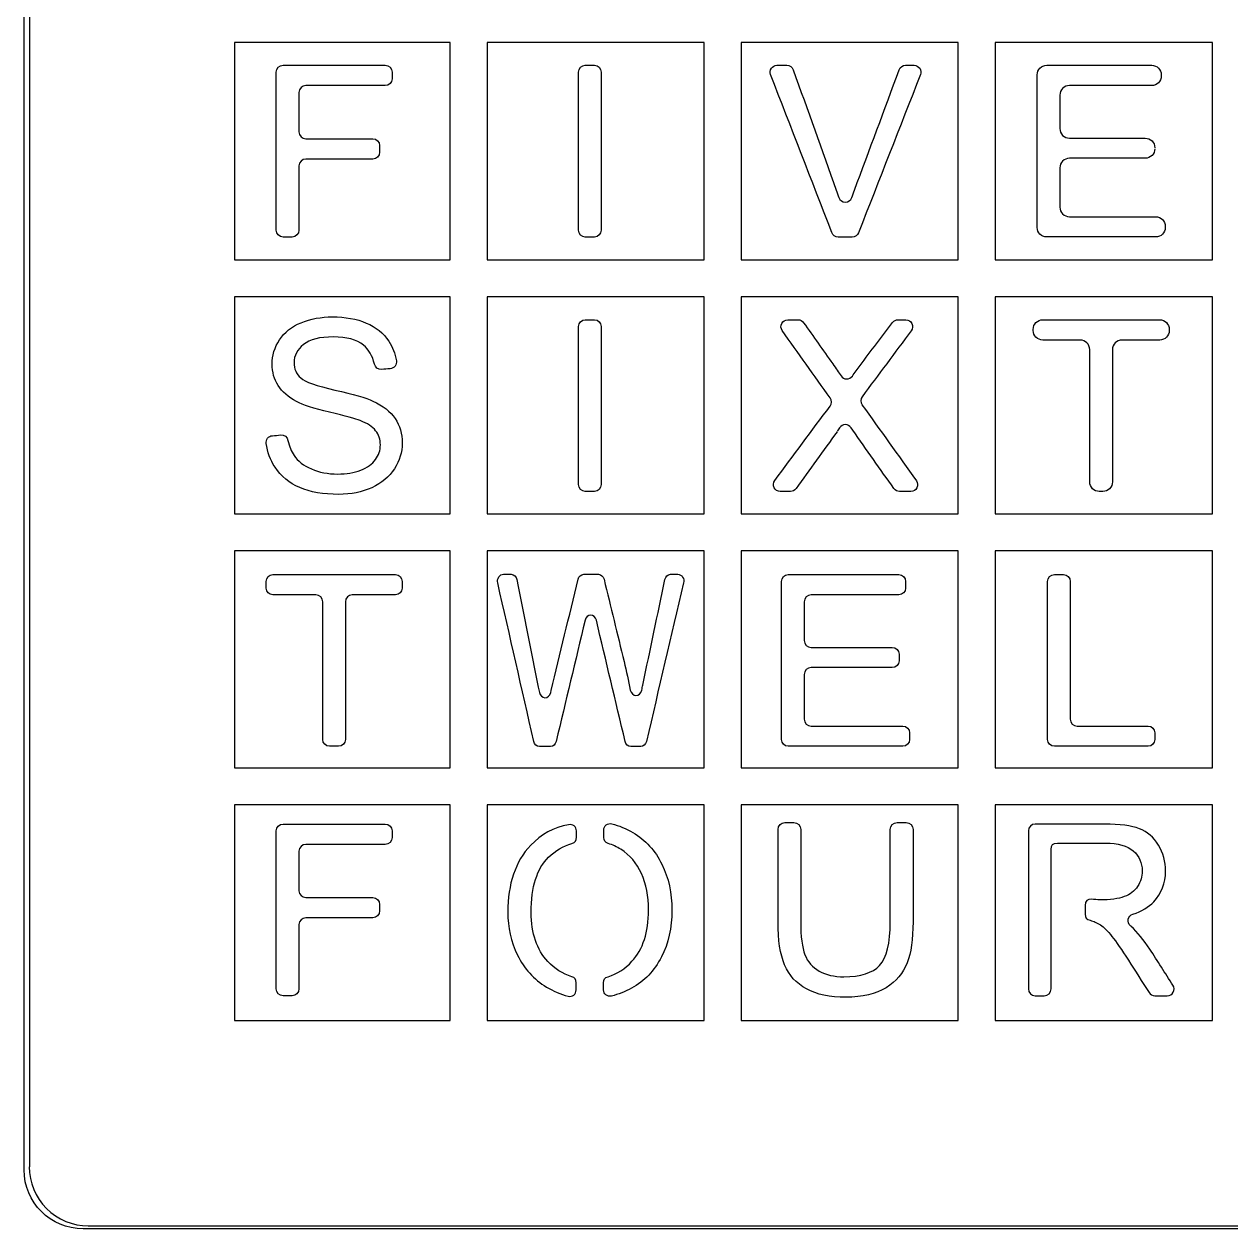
# Model space of a CAD drawing. Extents: x 0.1 to 78.1, y 0.1 to 78.1.
# Drawn here: x 0.13 to 39.21, y 0.13 to 39.14 of the extents above; entities that cross this region are included whole.
import ezdxf

# ---------------------------------------------------------------- set-up
doc = ezdxf.new("R2010")
doc.units = 0
doc.layers.get('0').update_dxf_attribs({"linetype": 'CONTINUOUS'})
doc.layers.add('Grid', color=7, linetype='CONTINUOUS')

msp = doc.modelspace()

# ---------------------------------------------------------------- linework, layer by layer
at = {"color": 7}
for p, q in [((0.132292, 2.043039), (0.132292, 76.043044)), ((36.954886, 37.498726), (36.954886, 37.461367)), ((37.08427, 32.595812), (37.08427, 32.558532)), ((32.807013, 29.221173), (32.807013, 29.258426)), ((37.212855, 29.258426), (37.212855, 29.221173)), ((26.965542, 25.991906), (26.908921, 26.0748)), ((17.185099, 17.497088), (17.198754, 17.560588)), ((76.042846, 0.13235), (2.042849, 0.13235))]:
    msp.add_line(p, q, dxfattribs=at)
for points in [[(8.296276, 37.587018), (8.296276, 37.708779), (8.395759, 37.807998), (8.517203, 37.807998)], [(8.296276, 32.469843), (8.296276, 34.175586), (8.296276, 35.881328), (8.296276, 37.587018)], [(8.517203, 37.807998), (9.620251, 37.807998), (10.723299, 37.807998), (11.826347, 37.807998)], [(11.826347, 37.807998), (11.947791, 37.807998), (12.047539, 37.708779), (12.047539, 37.587018)], [(12.047539, 37.587018), (12.047539, 37.51566), (12.047539, 37.444302), (12.047539, 37.372864)], [(18.083744, 37.587018), (18.083744, 37.708779), (18.182963, 37.807998), (18.304936, 37.807998)], [(18.083744, 32.469843), (18.083744, 34.175586), (18.083744, 35.881328), (18.083744, 37.587018)], [(18.304936, 37.807998), (18.402302, 37.807998), (18.499934, 37.807998), (18.597565, 37.807998)], [(18.597565, 37.807998), (18.719538, 37.807998), (18.818757, 37.708779), (18.818757, 37.587018)], [(18.818757, 37.587018), (18.818757, 35.881355), (18.818757, 34.175612), (18.818757, 32.469843)], [(24.304892, 37.50714), (24.27764, 37.57744), (24.286371, 37.650121), (24.328705, 37.712086)], [(24.328705, 37.712086), (24.371303, 37.774237), (24.436126, 37.808024), (24.511267, 37.808024)], [(24.511267, 37.808024), (24.617365, 37.808024), (24.723728, 37.808024), (24.829826, 37.808024)], [(24.829826, 37.808024), (24.92534, 37.808024), (25.006303, 37.751139), (25.038053, 37.661181)], [(25.038053, 37.661181), (25.502132, 36.364008), (25.965946, 35.066861), (26.430026, 33.769662)], [(27.021633, 33.769662), (27.504501, 35.067787), (27.987101, 36.365886), (28.469701, 37.664012)], [(28.469701, 37.664012), (28.502506, 37.752171), (28.582675, 37.808024), (28.676867, 37.808024)], [(28.676867, 37.808024), (28.767883, 37.808024), (28.858903, 37.808024), (28.949917, 37.808024)], [(28.949917, 37.808024), (29.025326, 37.808024), (29.090149, 37.773761), (29.132479, 37.711504)], [(29.132479, 37.711504), (29.174813, 37.649089), (29.183282, 37.576408), (29.156292, 37.506293)], [(32.935865, 37.498726), (32.935865, 37.669224), (33.074774, 37.808157), (33.245163, 37.808157)], [(33.245163, 37.808157), (34.378638, 37.808157), (35.511851, 37.808157), (36.645059, 37.808157)], [(36.645059, 37.808157), (36.815451, 37.808157), (36.954886, 37.669224), (36.954886, 37.498726)], [(9.254068, 37.151778), (9.132359, 37.151778), (9.032876, 37.052427), (9.032876, 36.930772)], [(11.826347, 37.151778), (10.968832, 37.151778), (10.111318, 37.151778), (9.254068, 37.151778)], [(12.047539, 37.372864), (12.047539, 37.251103), (11.947791, 37.151778), (11.826347, 37.151778)], [(26.287151, 32.389955), (25.626486, 34.095708), (24.965557, 35.801451), (24.304892, 37.50714)], [(29.155763, 37.506293), (28.48769, 35.800525), (27.819881, 34.094888), (27.152076, 32.389109)], [(32.935865, 32.558532), (32.935865, 34.205246), (32.935865, 35.852039), (32.935865, 37.498726)], [(33.98044, 37.151937), (33.810051, 37.151937), (33.670613, 37.012978), (33.670613, 36.842295)], [(36.645059, 37.151937), (35.756853, 37.151937), (34.868649, 37.151937), (33.98044, 37.151937)], [(36.954886, 37.461367), (36.954886, 37.291055), (36.815451, 37.151937), (36.645059, 37.151937)], [(9.032876, 36.930772), (9.032876, 36.504343), (9.032876, 36.07794), (9.032876, 35.651538)], [(33.670613, 36.842295), (33.670613, 36.481324), (33.670613, 36.120432), (33.670613, 35.759567)], [(9.032876, 35.651538), (9.032876, 35.529856), (9.132359, 35.430531), (9.254068, 35.430531)], [(33.670613, 35.759567), (33.670613, 35.588884), (33.810051, 35.449925), (33.98044, 35.449925)], [(9.254068, 35.430531), (9.976116, 35.430531), (10.697899, 35.430531), (11.419947, 35.430531)], [(11.419947, 35.430531), (11.541655, 35.430531), (11.641139, 35.330916), (11.641139, 35.209525)], [(11.641139, 35.209525), (11.641139, 35.138087), (11.641139, 35.066623), (11.641139, 34.995186)], [(33.98044, 35.449925), (34.799326, 35.449925), (35.617949, 35.449925), (36.436832, 35.449925)], [(36.436832, 35.449925), (36.607226, 35.449925), (36.746397, 35.310807), (36.746397, 35.140495)], [(11.641139, 34.995186), (11.641139, 34.87353), (11.541655, 34.774179), (11.419947, 34.774179)], [(33.98044, 34.797727), (33.810051, 34.797727), (33.670613, 34.658689), (33.670613, 34.488006)], [(36.436832, 34.797727), (35.617949, 34.797727), (34.799326, 34.797727), (33.98044, 34.797727)], [(36.746397, 35.107157), (36.746397, 34.936686), (36.607226, 34.797727), (36.436832, 34.797727)], [(9.254068, 34.774179), (9.132359, 34.774179), (9.032876, 34.674669), (9.032876, 34.552988)], [(9.032876, 34.552988), (9.032876, 33.858642), (9.032876, 33.164295), (9.032876, 32.469843)], [(11.419947, 34.774179), (10.697899, 34.774179), (9.976116, 34.774179), (9.254068, 34.774179)], [(33.670613, 34.488006), (33.670613, 34.063588), (33.670613, 33.639117), (33.670613, 33.214699)], [(26.430026, 33.769662), (26.459394, 33.687694), (26.487969, 33.606679), (26.515221, 33.527171)], [(26.93353, 33.525002), (26.961838, 33.606494), (26.991206, 33.688276), (27.021633, 33.769662)], [(26.515221, 33.527171), (26.54618, 33.435996), (26.627669, 33.377338), (26.724242, 33.377153)], [(26.724242, 33.377153), (26.819756, 33.376941), (26.90178, 33.434779), (26.93353, 33.525002)], [(33.670613, 33.214699), (33.670613, 33.044386), (33.810051, 32.905348), (33.98044, 32.905348)], [(33.98044, 32.905348), (34.911776, 32.905348), (35.843107, 32.905348), (36.774443, 32.905348)], [(36.774443, 32.905348), (36.944832, 32.905348), (37.08427, 32.766203), (37.08427, 32.595812)], [(8.517203, 32.248826), (8.395759, 32.248826), (8.296276, 32.348072), (8.296276, 32.469843)], [(9.032876, 32.469843), (9.032876, 32.348072), (8.933393, 32.248826), (8.811684, 32.248826)], [(18.304936, 32.248826), (18.182963, 32.248826), (18.083744, 32.348045), (18.083744, 32.469843)], [(18.818757, 32.469843), (18.818757, 32.348072), (18.719538, 32.248826), (18.597565, 32.248826)], [(33.245163, 32.249012), (33.074774, 32.249012), (32.935865, 32.38805), (32.935865, 32.558532)], [(37.08427, 32.558532), (37.08427, 32.38805), (36.944832, 32.249012), (36.774443, 32.249012)], [(8.811684, 32.248826), (8.713524, 32.248826), (8.615363, 32.248826), (8.517203, 32.248826)], [(18.597565, 32.248826), (18.499934, 32.248826), (18.402302, 32.248826), (18.304936, 32.248826)], [(26.493525, 32.248853), (26.400392, 32.248853), (26.321017, 32.303198), (26.287151, 32.389955)], [(26.945963, 32.248853), (26.79515, 32.248853), (26.644337, 32.248853), (26.493525, 32.248853)], [(27.152076, 32.389109), (27.11768, 32.302643), (27.038567, 32.248853), (26.945963, 32.248853)], [(36.774443, 32.249012), (35.598103, 32.249012), (34.421765, 32.249012), (33.245163, 32.249012)], [(8.402374, 28.91714), (8.561388, 29.161509), (8.794486, 29.346929), (9.099816, 29.473665)], [(9.099816, 29.473665), (9.406732, 29.599368), (9.745928, 29.662736), (10.119784, 29.662736)], [(10.119784, 29.662736), (10.532799, 29.662736), (10.895278, 29.596643), (11.210926, 29.463346)], [(11.210926, 29.463346), (11.525516, 29.331345), (11.767609, 29.135977), (11.937207, 28.878352)], [(18.083744, 29.347035), (18.083744, 29.468902), (18.182963, 29.568041), (18.304936, 29.568041)], [(18.083744, 24.229781), (18.083744, 25.93555), (18.083744, 27.641293), (18.083744, 29.347035)], [(18.304936, 29.568041), (18.402302, 29.568041), (18.499934, 29.568041), (18.597565, 29.568041)], [(18.597565, 29.568041), (18.719538, 29.568041), (18.818757, 29.468902), (18.818757, 29.347035)], [(18.818757, 29.347035), (18.818757, 27.641266), (18.818757, 25.935524), (18.818757, 24.229781)], [(24.68113, 29.218633), (24.631917, 29.287927), (24.625567, 29.372805), (24.665255, 29.448291)], [(24.664726, 29.448291), (24.703619, 29.523671), (24.776115, 29.567989), (24.861046, 29.567989)], [(24.861046, 29.567989), (24.971642, 29.567989), (25.082238, 29.567989), (25.192834, 29.567989)], [(25.192834, 29.567989), (25.266917, 29.567989), (25.330417, 29.535021), (25.373544, 29.474564)], [(25.373544, 29.474564), (25.687869, 29.030223), (26.002194, 28.585882), (26.316784, 28.141434)], [(27.203667, 28.092539), (27.554769, 28.555269), (27.905871, 29.01784), (28.256708, 29.480597)], [(28.256708, 29.480597), (28.299836, 29.537482), (28.361483, 29.567989), (28.432924, 29.567989)], [(28.432924, 29.567989), (28.516003, 29.567989), (28.599344, 29.567989), (28.682688, 29.567989)], [(28.682688, 29.567989), (28.768677, 29.567989), (28.841967, 29.522639), (28.880067, 29.445857)], [(28.880067, 29.445857), (28.918431, 29.369234), (28.911288, 29.283244), (28.8589, 29.214717)], [(32.807013, 29.258426), (32.807013, 29.429029), (32.946184, 29.567962), (33.116311, 29.567962)], [(33.116311, 29.567962), (34.378903, 29.567962), (35.64123, 29.567962), (36.903557, 29.567962)], [(36.903557, 29.567962), (37.073951, 29.567962), (37.212855, 29.429029), (37.212855, 29.258426)], [(8.163984, 28.131433), (8.163984, 28.411098), (8.24283, 28.673697), (8.402374, 28.91714)], [(10.151005, 29.014189), (9.705711, 29.014189), (9.382126, 28.932618), (9.177603, 28.769635)], [(11.119116, 28.744949), (10.900305, 28.924442), (10.578043, 29.014189), (10.151005, 29.014189)], [(26.235557, 27.036349), (25.717503, 27.763848), (25.199448, 28.49124), (24.68113, 29.218633)], [(28.859694, 29.214717), (28.328678, 28.502432), (27.797392, 27.790041), (27.266108, 27.077757)], [(33.116311, 28.911637), (32.946184, 28.911637), (32.807013, 29.050755), (32.807013, 29.221173)], [(37.212855, 29.221173), (37.212855, 29.050755), (37.073951, 28.911637), (36.903557, 28.911637)], [(9.177603, 28.769635), (8.974403, 28.606387), (8.872274, 28.409696), (8.872274, 28.180804)], [(11.474187, 28.135746), (11.415449, 28.395884), (11.296916, 28.599322), (11.119116, 28.744949)], [(11.937207, 28.878352), (12.062884, 28.685709), (12.146228, 28.473725), (12.185651, 28.242399)], [(34.328899, 28.911637), (33.924878, 28.911637), (33.520597, 28.911637), (33.116311, 28.911637)], [(34.638726, 28.602392), (34.638726, 28.772677), (34.499288, 28.911637), (34.328899, 28.911637)], [(34.638726, 24.318258), (34.638726, 25.746294), (34.638726, 27.174356), (34.638726, 28.602392)], [(35.683301, 28.911637), (35.512645, 28.911637), (35.373736, 28.772677), (35.373736, 28.602392)], [(35.373736, 28.602392), (35.373736, 27.174329), (35.373736, 25.746294), (35.373736, 24.318258)], [(36.903557, 28.911637), (36.496895, 28.911637), (36.089963, 28.911637), (35.683301, 28.911637)], [(8.872274, 28.180804), (8.872274, 27.979986), (8.94477, 27.8156), (9.088174, 27.687357)], [(11.706226, 27.963926), (11.596424, 27.955459), (11.498528, 28.028061), (11.474187, 28.135746)], [(12.185651, 28.242399), (12.196235, 28.178926), (12.18036, 28.120056), (12.141731, 28.069097)], [(26.316784, 28.141434), (26.420765, 27.994988), (26.510194, 27.864945), (26.584542, 27.75173)], [(8.358188, 27.43886), (8.228807, 27.644759), (8.163984, 27.875237), (8.163984, 28.131433)], [(11.984039, 27.984775), (11.891434, 27.977631), (11.79883, 27.970752), (11.706226, 27.963873)], [(12.141731, 28.069097), (12.102307, 28.018192), (12.048597, 27.989855), (11.984039, 27.984775)], [(26.584542, 27.75173), (26.626346, 27.688071), (26.690907, 27.652511), (26.76684, 27.651849)], [(26.76684, 27.651849), (26.84251, 27.651849), (26.908392, 27.68479), (26.951519, 27.747126)], [(26.951519, 27.747126), (27.029042, 27.859706), (27.113182, 27.974985), (27.203667, 28.092539)], [(8.952443, 26.921203), (8.687066, 27.059659), (8.488893, 27.233067), (8.358188, 27.43886)], [(9.088174, 27.687357), (9.230784, 27.557975), (9.599614, 27.42608), (10.197572, 27.29146)], [(10.197572, 27.29146), (10.795795, 27.155703), (11.205899, 27.037487), (11.428414, 26.936575)], [(26.233176, 26.77629), (26.29112, 26.854501), (26.291913, 26.957106), (26.233176, 27.036349)], [(27.266108, 27.077757), (27.2079, 26.999096), (27.206842, 26.896385), (27.266108, 26.816957)], [(10.025328, 26.574307), (9.515476, 26.697391), (9.156966, 26.812565), (8.952443, 26.921203)], [(11.015664, 26.302421), (10.865645, 26.360894), (10.536768, 26.451303), (10.025328, 26.574307)], [(11.428414, 26.936575), (11.752264, 26.786556), (11.991712, 26.597485), (12.1457, 26.369811)], [(24.439301, 24.361729), (25.037259, 25.166592), (25.635217, 25.971428), (26.233176, 26.77629)], [(27.263992, 26.816957), (27.850838, 25.997542), (28.437419, 25.178048), (29.024265, 24.358633)], [(11.515462, 25.975052), (11.414391, 26.10573), (11.247174, 26.214553), (11.015664, 26.302421)], [(12.1457, 26.369811), (12.299422, 26.140655), (12.376151, 25.876469), (12.376151, 25.578945)], [(8.016347, 25.732165), (8.05577, 25.780981), (8.107628, 25.808868), (8.17007, 25.814133)], [(8.17007, 25.814133), (8.260557, 25.82207), (8.35078, 25.830272), (8.441268, 25.83821)], [(8.441268, 25.838157), (8.553451, 25.847947), (8.653728, 25.773281), (8.676747, 25.663267)], [(11.668126, 25.518011), (11.668126, 25.692742), (11.617591, 25.844454), (11.515462, 25.975052)], [(26.455428, 25.944572), (26.013042, 25.32984), (25.570394, 24.715107), (25.128011, 24.100453)], [(26.539301, 26.070752), (26.506757, 26.019873), (26.479502, 25.978942), (26.458071, 25.948065)], [(26.723183, 26.172723), (26.646454, 26.172723), (26.580837, 26.135178), (26.539301, 26.070752)], [(26.908921, 26.0748), (26.866326, 26.138353), (26.799912, 26.173384), (26.723183, 26.172723)], [(28.298513, 24.102226), (27.854013, 24.732093), (27.40978, 25.36196), (26.965542, 25.991906)], [(7.970045, 25.564102), (7.962108, 25.626067), (7.977983, 25.682873), (8.016347, 25.732165)], [(8.256059, 24.795778), (8.103924, 25.027474), (8.008409, 25.284146), (7.970045, 25.564102)], [(8.676747, 25.663267), (8.717493, 25.470598), (8.783639, 25.306583), (8.87492, 25.171116)], [(11.51017, 25.041655), (11.61468, 25.187917), (11.668126, 25.346032), (11.668126, 25.518011)], [(12.376151, 25.578945), (12.376151, 25.282373), (12.292014, 25.004296), (12.122151, 24.742835)], [(8.87492, 25.171116), (8.995041, 24.992946), (9.181572, 24.848827), (9.433984, 24.738787)], [(11.029951, 24.698702), (11.244793, 24.782734), (11.405395, 24.897087), (11.51017, 25.041655)], [(9.057218, 24.134373), (8.716964, 24.280555), (8.450263, 24.500609), (8.256059, 24.795778)], [(9.433984, 24.738787), (9.686397, 24.628958), (9.971089, 24.574401), (10.287001, 24.574401)], [(10.287001, 24.574401), (10.567724, 24.574401), (10.815109, 24.615808), (11.029951, 24.698702)], [(12.122151, 24.742835), (11.952819, 24.481347), (11.709401, 24.278094), (11.39243, 24.131753)], [(18.304936, 24.008881), (18.182963, 24.008881), (18.083744, 24.10839), (18.083744, 24.229781)], [(18.818757, 24.229781), (18.818757, 24.10839), (18.719538, 24.008881), (18.597565, 24.008881)], [(24.419457, 24.130589), (24.380828, 24.206815), (24.388501, 24.292911), (24.440624, 24.361729)], [(29.024265, 24.358633), (29.07348, 24.289339), (29.07983, 24.204381), (29.04014, 24.128816)], [(34.948286, 24.008828), (34.77763, 24.008828), (34.638726, 24.14776), (34.638726, 24.318258)], [(35.373736, 24.318258), (35.373736, 24.14776), (35.234568, 24.008828), (35.064176, 24.008828)], [(10.321661, 23.914213), (9.818424, 23.914213), (9.396414, 23.986973), (9.057218, 24.134373)], [(11.39243, 24.131753), (11.075195, 23.986973), (10.718007, 23.914213), (10.321661, 23.914213)], [(18.597565, 24.008881), (18.499934, 24.008881), (18.402302, 24.008881), (18.304936, 24.008881)], [(24.617101, 24.008828), (24.531111, 24.008828), (24.457821, 24.05378), (24.419457, 24.130589)], [(24.948359, 24.008828), (24.837763, 24.008828), (24.727432, 24.008828), (24.617101, 24.008828)], [(25.128011, 24.100453), (25.084884, 24.041028), (25.021648, 24.008828), (24.948359, 24.008828)], [(28.479226, 24.008828), (28.40514, 24.008828), (28.341378, 24.041583), (28.298513, 24.102226)], [(28.844351, 24.008828), (28.72264, 24.008828), (28.601199, 24.008828), (28.479226, 24.008828)], [(29.040933, 24.128816), (29.00204, 24.053331), (28.929279, 24.008828), (28.844351, 24.008828)], [(35.064176, 24.008828), (35.025547, 24.008828), (34.986918, 24.008828), (34.948286, 24.008828)], [(7.968722, 21.096797), (7.968722, 21.218373), (8.068205, 21.317618), (8.189913, 21.317618)], [(8.189913, 21.317618), (9.511243, 21.317618), (10.832572, 21.317618), (12.153901, 21.317618)], [(12.153901, 21.317618), (12.275609, 21.317618), (12.374828, 21.218399), (12.374828, 21.096797)], [(15.468455, 21.04814), (15.452524, 21.116879), (15.463901, 21.184162), (15.501227, 21.240386)], [(15.501227, 21.240386), (15.53855, 21.297007), (15.591121, 21.326667), (15.652113, 21.326667)], [(15.652113, 21.326667), (15.735863, 21.326667), (15.819385, 21.326667), (15.902907, 21.326667)], [(15.902907, 21.326667), (15.992347, 21.326667), (16.067904, 21.25687), (16.088158, 21.155032)], [(16.088158, 21.155032), (16.319381, 19.993749), (16.550831, 18.83236), (16.781826, 17.670998)], [(17.199437, 17.560588), (17.48983, 18.762113), (17.779996, 19.963613), (18.07039, 21.165165)], [(18.07039, 21.165165), (18.093832, 21.262347), (18.166884, 21.326693), (18.253137, 21.326693)], [(18.253137, 21.326693), (18.411761, 21.326693), (18.570385, 21.326693), (18.729009, 21.326693)], [(18.729009, 21.326693), (18.815718, 21.326693), (18.888771, 21.262373), (18.912212, 21.16535)], [(18.912212, 21.16535), (19.127276, 20.27807), (19.342341, 19.390711), (19.557632, 18.50343)], [(20.167777, 17.742383), (20.405827, 18.880806), (20.643649, 20.019202), (20.881699, 21.157598)], [(20.881699, 21.157598), (20.902181, 21.258272), (20.977511, 21.326693), (21.066267, 21.326693)], [(21.066267, 21.326693), (21.145693, 21.326693), (21.225119, 21.326693), (21.304545, 21.326693)], [(21.304545, 21.326693), (21.365764, 21.326693), (21.418563, 21.296425), (21.455886, 21.23946)], [(21.455886, 21.23946), (21.492982, 21.182575), (21.504133, 21.115291), (21.487975, 21.046235)], [(24.656259, 21.096823), (24.656259, 21.218399), (24.755742, 21.317618), (24.877451, 21.317618)], [(24.877451, 21.317618), (26.069663, 21.317618), (27.261878, 21.317618), (28.454088, 21.317618)], [(28.454088, 21.317618), (28.576061, 21.317618), (28.675544, 21.218399), (28.675544, 21.096823)], [(33.272947, 21.096823), (33.272947, 21.218399), (33.372695, 21.317618), (33.494136, 21.317618)], [(33.494136, 21.317618), (33.592299, 21.317618), (33.690457, 21.317618), (33.78862, 21.317618)], [(33.78862, 21.317618), (33.910061, 21.317618), (34.009809, 21.218399), (34.009809, 21.096823)], [(7.968722, 20.882484), (7.968722, 20.953922), (7.968722, 21.025359), (7.968722, 21.096797)], [(8.189913, 20.661478), (8.068205, 20.661478), (7.968722, 20.761067), (7.968722, 20.882484)], [(12.374828, 20.882484), (12.374828, 20.761094), (12.275609, 20.661478), (12.153901, 20.661478)], [(12.374828, 21.096797), (12.374828, 21.025359), (12.374828, 20.953922), (12.374828, 20.882484)], [(16.636629, 15.913609), (16.247238, 17.625199), (15.857846, 19.33663), (15.468455, 21.04814)], [(21.487975, 21.046235), (21.085612, 19.334831), (20.683248, 17.623426), (20.280885, 15.912074)], [(24.656259, 15.979649), (24.656259, 17.685312), (24.656259, 19.391134), (24.656259, 21.096823)], [(28.675544, 20.882484), (28.675544, 20.761094), (28.576061, 20.661478), (28.454088, 20.661478)], [(28.675544, 21.096823), (28.675544, 21.025359), (28.675544, 20.953922), (28.675544, 20.882484)], [(33.272947, 15.979649), (33.272947, 17.685312), (33.272947, 19.391134), (33.272947, 21.096823)], [(34.009809, 21.096823), (34.009809, 19.609891), (34.009809, 18.122986), (34.009809, 16.63608)], [(9.579505, 20.661478), (9.11622, 20.661478), (8.653199, 20.661478), (8.189913, 20.661478)], [(9.800432, 20.440577), (9.800432, 20.561942), (9.700949, 20.661478), (9.579505, 20.661478)], [(9.800432, 15.979649), (9.800432, 17.466555), (9.800432, 18.953566), (9.800432, 20.440577)], [(10.756636, 20.661478), (10.634664, 20.661478), (10.535709, 20.561942), (10.535709, 20.440577)], [(10.535709, 20.440577), (10.535709, 18.953566), (10.535709, 17.466555), (10.535709, 15.979649)], [(12.153901, 20.661478), (11.68797, 20.661478), (11.222303, 20.661478), (10.756636, 20.661478)], [(25.612728, 20.661478), (25.491019, 20.661478), (25.391801, 20.561968), (25.391801, 20.440577)], [(25.391801, 20.440577), (25.391801, 20.020551), (25.391801, 19.600605), (25.391801, 19.180684)], [(28.454088, 20.661478), (27.507144, 20.661478), (26.559935, 20.661478), (25.612728, 20.661478)], [(18.479581, 20.001184), (18.392872, 20.001369), (18.319136, 19.936361), (18.295923, 19.838703)], [(18.662556, 19.838227), (18.639569, 19.935805), (18.566289, 20.000893), (18.479581, 20.001184)], [(18.295923, 19.838703), (17.983454, 18.529492), (17.670985, 17.220413), (17.358516, 15.911228)], [(19.593818, 15.911334), (19.283397, 17.220307), (18.972976, 18.529201), (18.662556, 19.838227)], [(25.391801, 19.180684), (25.391801, 19.058897), (25.491019, 18.959493), (25.612728, 18.959493)], [(25.612728, 18.959493), (26.49035, 18.959493), (27.367976, 18.959493), (28.245861, 18.959493)], [(28.245861, 18.959493), (28.367569, 18.959493), (28.467052, 18.860142), (28.467052, 18.738301)], [(19.557632, 18.50343), (19.635237, 18.186063), (19.703057, 17.877109), (19.761545, 17.576965)], [(28.467052, 18.528195), (28.467052, 18.406434), (28.367569, 18.307268), (28.245861, 18.307268)], [(28.467052, 18.738301), (28.467052, 18.668266), (28.467052, 18.598231), (28.467052, 18.528195)], [(25.612728, 18.307268), (25.491019, 18.307268), (25.391801, 18.207679), (25.391801, 18.086103)], [(25.391801, 18.086103), (25.391801, 17.602789), (25.391801, 17.119474), (25.391801, 16.63608)], [(28.245861, 18.307268), (27.367976, 18.307268), (26.49035, 18.307268), (25.612728, 18.307268)], [(16.781826, 17.670998), (16.793206, 17.615039), (16.804583, 17.559185), (16.815508, 17.502908)], [(20.131592, 17.572811), (20.142972, 17.628585), (20.155714, 17.685127), (20.167777, 17.742383)], [(16.815508, 17.502908), (16.835989, 17.401732), (16.909726, 17.331591), (16.99871, 17.330347)], [(16.99871, 17.330347), (17.087467, 17.330347), (17.163252, 17.396678), (17.185099, 17.497088)], [(19.761545, 17.576965), (19.782026, 17.475418), (19.855763, 17.40496), (19.945203, 17.404113)], [(19.945203, 17.404113), (20.034415, 17.404113), (20.110199, 17.471555), (20.131592, 17.572811)], [(25.391801, 16.63608), (25.391801, 16.514319), (25.491019, 16.414703), (25.612728, 16.414703)], [(25.612728, 16.414703), (26.603062, 16.414703), (27.593133, 16.414703), (28.583469, 16.414703)], [(28.583469, 16.414703), (28.70518, 16.414703), (28.804925, 16.315564), (28.804925, 16.193803)], [(34.009809, 16.63608), (34.009809, 16.514319), (34.109028, 16.414703), (34.230736, 16.414703)], [(34.230736, 16.414703), (34.995911, 16.414703), (35.760824, 16.414703), (36.525999, 16.414703)], [(36.525999, 16.414703), (36.647972, 16.414703), (36.746926, 16.315564), (36.746926, 16.193803)], [(28.804925, 16.193803), (28.804925, 16.122445), (28.804925, 16.051007), (28.804925, 15.979649)], [(36.746926, 16.193803), (36.746926, 16.122445), (36.746926, 16.051007), (36.746926, 15.979649)], [(10.021359, 15.758457), (9.899651, 15.758457), (9.800432, 15.857967), (9.800432, 15.979649)], [(10.314518, 15.758457), (10.216622, 15.758457), (10.118991, 15.758457), (10.021359, 15.758457)], [(10.535709, 15.979649), (10.535709, 15.857967), (10.435961, 15.758457), (10.314518, 15.758457)], [(16.820287, 15.748721), (16.732896, 15.748721), (16.658932, 15.815105), (16.636629, 15.913609)], [(17.175313, 15.748721), (17.056971, 15.748721), (16.938857, 15.748721), (16.820287, 15.748721)], [(17.358516, 15.911228), (17.335304, 15.813702), (17.262022, 15.748721), (17.175313, 15.748721)], [(19.77702, 15.748721), (19.690312, 15.748721), (19.617031, 15.813914), (19.593818, 15.911334)], [(20.097455, 15.748721), (19.990719, 15.748721), (19.883984, 15.748721), (19.77702, 15.748721)], [(20.280885, 15.912074), (20.258128, 15.814099), (20.184391, 15.748721), (20.097455, 15.748721)], [(24.877715, 15.758457), (24.755742, 15.758457), (24.656523, 15.857967), (24.656259, 15.979649)], [(28.583469, 15.758457), (27.348129, 15.758457), (26.11279, 15.758457), (24.877715, 15.758457)], [(28.804925, 15.979649), (28.804925, 15.857967), (28.70518, 15.758457), (28.583469, 15.758457)], [(33.494136, 15.758457), (33.372695, 15.758457), (33.272947, 15.857967), (33.272947, 15.979649)], [(36.525999, 15.758457), (35.515553, 15.758457), (34.504847, 15.758457), (33.494136, 15.758457)], [(36.746926, 15.979649), (36.746926, 15.857967), (36.647972, 15.758457), (36.525999, 15.758457)], [(24.54434, 13.064893), (24.54434, 13.186469), (24.643823, 13.286085), (24.765267, 13.286085)], [(24.765267, 13.286085), (24.863163, 13.286085), (24.960794, 13.286085), (25.058426, 13.286085)], [(25.058426, 13.286085), (25.180398, 13.286085), (25.279617, 13.186469), (25.279617, 13.064893)], [(28.180508, 13.064893), (28.180508, 13.186469), (28.279463, 13.286085), (28.401436, 13.286085)], [(28.401436, 13.286085), (28.499331, 13.286085), (28.597492, 13.286085), (28.695655, 13.286085)], [(28.695655, 13.286085), (28.817361, 13.286085), (28.916579, 13.186496), (28.916579, 13.064893)], [(8.296276, 13.017506), (8.296276, 13.139082), (8.395759, 13.238592), (8.517203, 13.238592)], [(8.296276, 7.900438), (8.296276, 9.606101), (8.296276, 11.311737), (8.296276, 13.017506)], [(8.517203, 13.238592), (9.620251, 13.238592), (10.723299, 13.238592), (11.826347, 13.238592)], [(11.826347, 13.238592), (11.947791, 13.238592), (12.047539, 13.139082), (12.047539, 13.017506)], [(12.047539, 13.017506), (12.047539, 12.946069), (12.047539, 12.874711), (12.047539, 12.803352)], [(17.762275, 13.218007), (17.280469, 13.14149), (16.874334, 12.906963), (16.536196, 12.551152)], [(18.017598, 13.017295), (18.017598, 13.151068), (17.89245, 13.249546), (17.762275, 13.218007)], [(18.017598, 12.812824), (18.017598, 12.880981), (18.017598, 12.949217), (18.017598, 13.017295)], [(18.901836, 13.049018), (18.901836, 13.183559), (19.028307, 13.282328), (19.159011, 13.249361)], [(18.901836, 12.808697), (18.901836, 12.888866), (18.901836, 12.968955), (18.901836, 13.049018)], [(19.159011, 13.249361), (19.40084, 13.188242), (19.62944, 13.094182), (19.843488, 12.9666)], [(19.843488, 12.9666), (20.254915, 12.721279), (20.56924, 12.379093), (20.785669, 11.940176)], [(24.54434, 10.073328), (24.54434, 11.070543), (24.54434, 12.067758), (24.54434, 13.064893)], [(25.279617, 13.064893), (25.279617, 12.068895), (25.279617, 11.073004), (25.279617, 10.077086)], [(28.180508, 10.077112), (28.180508, 11.073004), (28.180508, 12.068922), (28.180508, 13.064893)], [(28.916579, 13.064893), (28.916579, 12.067784), (28.916579, 11.070543), (28.916579, 10.073328)], [(32.8721, 13.238698), (32.750657, 13.238698), (32.651176, 13.139188), (32.651176, 13.017691)], [(32.651176, 13.017691), (32.651176, 11.312028), (32.651176, 9.60618), (32.651176, 7.900517)], [(35.115503, 13.238698), (34.36779, 13.238698), (33.620078, 13.238698), (32.8721, 13.238698)], [(36.245803, 13.088573), (35.988101, 13.188268), (35.611599, 13.238698), (35.115503, 13.238698)], [(36.864401, 12.560491), (36.709088, 12.812851), (36.503245, 12.988772), (36.245803, 13.088573)], [(9.254068, 12.582372), (9.132359, 12.582372), (9.032876, 12.482757), (9.032876, 12.360996)], [(11.826347, 12.582372), (10.968832, 12.582372), (10.111318, 12.582372), (9.254068, 12.582372)], [(12.047539, 12.803352), (12.047539, 12.681512), (11.947791, 12.582372), (11.826347, 12.582372)], [(16.536196, 12.551152), (16.040367, 12.029446), (15.793246, 11.307398), (15.793246, 10.384346)], [(17.11484, 12.164198), (17.340265, 12.379093), (17.593207, 12.529191), (17.872342, 12.615657)], [(17.872342, 12.615657), (17.977646, 12.648333), (18.017598, 12.70252), (18.017598, 12.812824)], [(19.045504, 12.612085), (18.941259, 12.645528), (18.9021, 12.699398), (18.901836, 12.808697)], [(19.451111, 12.423014), (19.322788, 12.503579), (19.187321, 12.566656), (19.045504, 12.612085)], [(33.386715, 12.417219), (33.386715, 12.563296), (33.44704, 12.623753), (33.59309, 12.623753)], [(33.59309, 12.623753), (34.110615, 12.623753), (34.62814, 12.623753), (35.145668, 12.623753)], [(35.145668, 12.623753), (35.55868, 12.623753), (35.859778, 12.539642), (36.050278, 12.370177)], [(37.094851, 11.72163), (37.094851, 12.027224), (37.018386, 12.306915), (36.864401, 12.560491)], [(9.032876, 12.360996), (9.032876, 11.934672), (9.032876, 11.508349), (9.032876, 11.082026)], [(16.551542, 10.372625), (16.551542, 11.209105), (16.739661, 11.806667), (17.11484, 12.164198)], [(20.1213, 11.637413), (19.968636, 11.975101), (19.744798, 12.236747), (19.451111, 12.423014)], [(33.386715, 10.784502), (33.386715, 11.328829), (33.386715, 11.872972), (33.386715, 12.417219)], [(36.050278, 12.370177), (36.242101, 12.200711), (36.336026, 11.984493), (36.336026, 11.72163)], [(20.785669, 11.940176), (21.001834, 11.502766), (21.109255, 11.004344), (21.109255, 10.449222)], [(20.352017, 10.453085), (20.352017, 10.904649), (20.27423, 11.299514), (20.1213, 11.637413)], [(36.336026, 11.72163), (36.336026, 11.54174), (36.287078, 11.376137), (36.188653, 11.223208)], [(36.711734, 10.724997), (36.967851, 10.995745), (37.094851, 11.326951), (37.094851, 11.72163)], [(9.032876, 11.082026), (9.032876, 10.960265), (9.132359, 10.86094), (9.254068, 10.86094)], [(36.188653, 11.223208), (36.090228, 11.070543), (35.946559, 10.959206), (35.756588, 10.889542)], [(9.254068, 10.86094), (9.976116, 10.86094), (10.697899, 10.86094), (11.419947, 10.86094)], [(11.419947, 10.86094), (11.541655, 10.86094), (11.641139, 10.76151), (11.641139, 10.639749)], [(11.641139, 10.639749), (11.641139, 10.56839), (11.641139, 10.497032), (11.641139, 10.425674)], [(33.386715, 10.147676), (33.386715, 10.359952), (33.386715, 10.572227), (33.386715, 10.784502)], [(34.698522, 10.808447), (34.552472, 10.808447), (34.49188, 10.74799), (34.49188, 10.601887)], [(34.49188, 10.601887), (34.49188, 10.509521), (34.49188, 10.417049), (34.49188, 10.324656)], [(34.967868, 10.784502), (34.878174, 10.79244), (34.788213, 10.800377), (34.698522, 10.808579)], [(35.756588, 10.889542), (35.567676, 10.819612), (35.303624, 10.784502), (34.967868, 10.784502)], [(36.03493, 10.32119), (36.319886, 10.414138), (36.545311, 10.548864), (36.711734, 10.724997)], [(9.254068, 10.204773), (9.132359, 10.204773), (9.032876, 10.105184), (9.032876, 9.983397)], [(11.419947, 10.204773), (10.697899, 10.204773), (9.976116, 10.204773), (9.254068, 10.204773)], [(11.641139, 10.425674), (11.641139, 10.303913), (11.541655, 10.204773), (11.419947, 10.204773)], [(15.793246, 10.384346), (15.793246, 9.896349), (15.899344, 9.433143), (16.11154, 8.99695)], [(17.091556, 8.789755), (16.731723, 9.175518), (16.551542, 9.702303), (16.551542, 10.372625)], [(19.814913, 8.7951), (20.171836, 9.184434), (20.352017, 9.737308), (20.352017, 10.453085)], [(21.109255, 10.449222), (21.109255, 9.884813), (20.996542, 9.379988), (20.768736, 8.935938)], [(34.49188, 10.324656), (34.49188, 10.206837), (34.535536, 10.151433), (34.650101, 10.123837)], [(35.886763, 10.155032), (35.902638, 10.235492), (35.957407, 10.295949), (36.03493, 10.32119)], [(9.032876, 9.983397), (9.032876, 9.289051), (9.032876, 8.594704), (9.032876, 7.900438)], [(24.756801, 8.680668), (24.61419, 9.02108), (24.54434, 9.484578), (24.54434, 10.073328)], [(25.279617, 10.077086), (25.279617, 9.594433), (25.325126, 9.238542), (25.41429, 9.010682)], [(27.835756, 8.663708), (28.065153, 8.908342), (28.180508, 9.379538), (28.180508, 10.077112)], [(28.916579, 10.073328), (28.916579, 9.515375), (28.853344, 9.07151), (28.726344, 8.742739)], [(33.386715, 7.900517), (33.386715, 8.649605), (33.386715, 9.398614), (33.386715, 10.147676)], [(34.650101, 10.123837), (34.763874, 10.093516), (34.874999, 10.04433), (34.985063, 9.972972)], [(34.985063, 9.972972), (35.09513, 9.903228), (35.219222, 9.779032), (35.357861, 9.601576)], [(35.958201, 9.94445), (35.896553, 9.99824), (35.870359, 10.074942), (35.886763, 10.155032)], [(36.583411, 9.192636), (36.390532, 9.4877), (36.187332, 9.735006), (35.972488, 9.931591)], [(35.357861, 9.601576), (35.497561, 9.425655), (35.674832, 9.169353), (35.889676, 8.836454)], [(16.11154, 8.99695), (16.324, 8.559462), (16.636473, 8.21463), (17.048694, 7.961345)], [(25.41429, 9.010682), (25.503455, 8.781712), (25.65903, 8.605499), (25.876253, 8.481463)], [(37.333243, 8.019289), (37.083209, 8.410396), (36.833178, 8.801529), (36.583411, 9.192636)], [(17.864404, 8.295752), (17.571775, 8.387006), (17.314071, 8.551948), (17.091556, 8.789755)], [(19.039419, 8.295646), (19.335488, 8.387483), (19.593986, 8.554488), (19.814913, 8.7951)], [(20.768736, 8.935938), (20.54093, 8.490644), (20.21999, 8.151554), (19.801948, 7.924912)], [(25.465884, 7.901364), (25.134626, 8.080116), (24.897823, 8.339964), (24.756801, 8.680668)], [(26.679001, 8.294826), (27.219806, 8.294826), (27.605569, 8.417804), (27.835756, 8.663708)], [(28.726344, 8.742739), (28.599876, 8.413756), (28.371802, 8.147241), (28.041867, 7.941448)], [(35.889676, 8.836454), (36.112982, 8.484849), (36.336293, 8.133271), (36.559863, 7.781666)], [(18.009661, 8.09869), (18.009661, 8.20881), (17.969709, 8.262996), (17.864404, 8.295752)], [(18.894163, 8.09832), (18.894163, 8.20881), (18.93385, 8.26289), (19.039419, 8.295646)], [(25.876253, 8.481463), (26.095063, 8.357082), (26.363086, 8.294826), (26.679001, 8.294826)], [(8.517203, 7.679246), (8.395759, 7.679246), (8.296276, 7.778571), (8.296276, 7.900438)], [(9.032876, 7.900438), (9.032876, 7.778571), (8.933393, 7.679246), (8.811684, 7.679246)], [(17.048694, 7.961345), (17.266975, 7.827757), (17.500602, 7.728882), (17.750104, 7.665514)], [(17.750104, 7.665514), (17.882925, 7.631806), (18.011248, 7.734517), (18.007279, 7.871492)], [(18.007279, 7.871492), (18.007279, 7.947269), (18.007279, 8.02294), (18.007279, 8.09869)], [(18.894163, 7.870831), (18.894163, 7.946713), (18.894163, 8.022464), (18.894163, 8.09832)], [(19.151867, 7.670779), (19.021163, 7.637362), (18.894163, 7.736026), (18.894163, 7.870831)], [(19.801948, 7.924912), (19.593721, 7.812543), (19.374911, 7.72785), (19.151867, 7.670779)], [(26.743556, 7.632203), (26.223121, 7.632203), (25.796084, 7.721368), (25.465884, 7.901364)], [(28.041867, 7.941448), (27.711667, 7.734332), (27.279338, 7.632203), (26.743556, 7.632203)], [(32.651176, 7.900517), (32.651176, 7.77865), (32.750657, 7.679511), (32.8721, 7.679511)], [(33.165526, 7.679511), (33.28697, 7.679511), (33.386715, 7.77865), (33.386715, 7.900517)], [(37.340916, 7.79426), (37.380336, 7.866836), (37.377958, 7.949624), (37.332978, 8.019289)], [(8.811684, 7.679246), (8.713524, 7.679246), (8.615363, 7.679246), (8.517203, 7.679246)], [(32.8721, 7.679511), (32.969999, 7.679511), (33.06763, 7.679511), (33.165526, 7.679511)], [(36.559863, 7.781666), (36.60167, 7.716155), (36.668607, 7.679537), (36.746397, 7.679537)], [(36.746397, 7.679537), (36.879747, 7.679537), (37.013359, 7.679537), (37.146709, 7.679537)], [(37.146709, 7.679537), (37.229791, 7.679537), (37.300961, 7.721579), (37.340916, 7.79426)], [(2.042849, 0.13235), (0.987656, 0.132429), (0.132291, 0.987854), (0.132292, 2.043039)]]:
    msp.add_open_spline(points, degree=3, dxfattribs=at)
at = {"layer": 'Grid', "color": 7}
for p, q in [((0.302684, 76.139937), (0.302684, 2.141252)), ((6.948224, 38.541423), (6.948224, 31.513787)), ((13.925817, 38.541423), (6.948224, 38.541423)), ((13.925817, 31.513787), (13.925817, 38.541423)), ((22.153565, 38.541423), (15.125967, 38.541423)), ((15.125967, 38.541423), (15.125967, 31.513787)), ((22.153565, 31.513787), (22.153565, 38.541423)), ((30.381313, 38.541423), (23.35345, 38.541423)), ((23.35345, 38.541423), (23.35345, 31.513787)), ((30.381313, 31.513787), (30.381313, 38.541423)), ((38.608799, 38.541423), (31.581201, 38.541423)), ((31.581201, 38.541423), (31.581201, 31.513787)), ((38.608799, 31.513787), (38.608799, 38.541423)), ((6.948224, 31.513787), (13.925817, 31.513787)), ((15.125967, 31.513787), (22.153565, 31.513787)), ((23.35345, 31.513787), (30.381313, 31.513787)), ((31.581201, 31.513787), (38.608799, 31.513787)), ((6.948224, 30.313796), (6.948224, 23.286171)), ((13.925817, 30.313796), (6.948224, 30.313796)), ((13.925817, 23.286171), (13.925817, 30.313796)), ((22.153565, 30.313796), (15.125967, 30.313796)), ((15.125967, 30.313796), (15.125967, 23.286171)), ((22.153565, 23.286171), (22.153565, 30.313796)), ((30.381313, 30.313796), (23.35345, 30.313796)), ((23.35345, 30.313796), (23.35345, 23.286171)), ((30.381313, 23.286171), (30.381313, 30.313796)), ((38.608799, 30.313796), (31.581201, 30.313796)), ((31.581201, 30.313796), (31.581201, 23.286171)), ((38.608799, 23.286171), (38.608799, 30.313796)), ((6.948224, 23.286171), (13.925817, 23.286171)), ((15.125967, 23.286171), (22.153565, 23.286171)), ((23.35345, 23.286171), (30.381313, 23.286171)), ((31.581201, 23.286171), (38.608799, 23.286171)), ((6.948224, 22.08618), (6.948224, 15.058555)), ((13.925817, 22.08618), (6.948224, 22.08618)), ((13.925817, 15.058555), (13.925817, 22.08618)), ((22.153565, 22.08618), (15.125967, 22.08618)), ((15.125967, 22.08618), (15.125967, 15.058555)), ((22.153565, 15.058555), (22.153565, 22.08618)), ((30.381313, 22.08618), (23.35345, 22.08618)), ((23.35345, 22.08618), (23.35345, 15.058555)), ((30.381313, 15.058555), (30.381313, 22.08618)), ((38.608799, 22.08618), (31.581201, 22.08618)), ((31.581201, 22.08618), (31.581201, 15.058555)), ((38.608799, 15.058555), (38.608799, 22.08618)), ((6.948224, 15.058555), (13.925817, 15.058555)), ((15.125967, 15.058555), (22.153565, 15.058555)), ((23.35345, 15.058555), (30.381313, 15.058555)), ((31.581201, 15.058555), (38.608799, 15.058555)), ((13.925817, 13.858537), (6.948224, 13.858537)), ((6.948224, 13.858537), (6.948224, 6.880919)), ((13.925817, 6.880919), (13.925817, 13.858537)), ((22.153565, 13.858537), (15.125967, 13.858537)), ((15.125967, 13.858537), (15.125967, 6.880919)), ((22.153565, 6.880919), (22.153565, 13.858537)), ((30.381313, 13.858537), (23.35345, 13.858537)), ((23.35345, 13.858537), (23.35345, 6.880919)), ((30.381313, 6.880919), (30.381313, 13.858537)), ((38.608799, 13.858537), (31.581201, 13.858537)), ((31.581201, 13.858537), (31.581201, 6.880919)), ((38.608799, 6.880919), (38.608799, 13.858537)), ((6.948224, 6.880919), (13.925817, 6.880919)), ((15.125967, 6.880919), (22.153565, 6.880919)), ((23.35345, 6.880919), (30.381313, 6.880919)), ((31.581201, 6.880919), (38.608799, 6.880919)), ((2.207684, 0.23096), (76.21165, 0.23096))]:
    msp.add_line(p, q, dxfattribs=at)
for points in [[(0.297922, 2.141225), (0.297921, 1.634469), (0.499243, 1.148456), (0.857595, 0.790131)], [(0.857595, 0.790131), (1.215948, 0.431805), (1.701973, 0.23051), (2.208742, 0.230537)]]:
    msp.add_open_spline(points, degree=3, dxfattribs=at)

doc.saveas('drawing.dxf')
